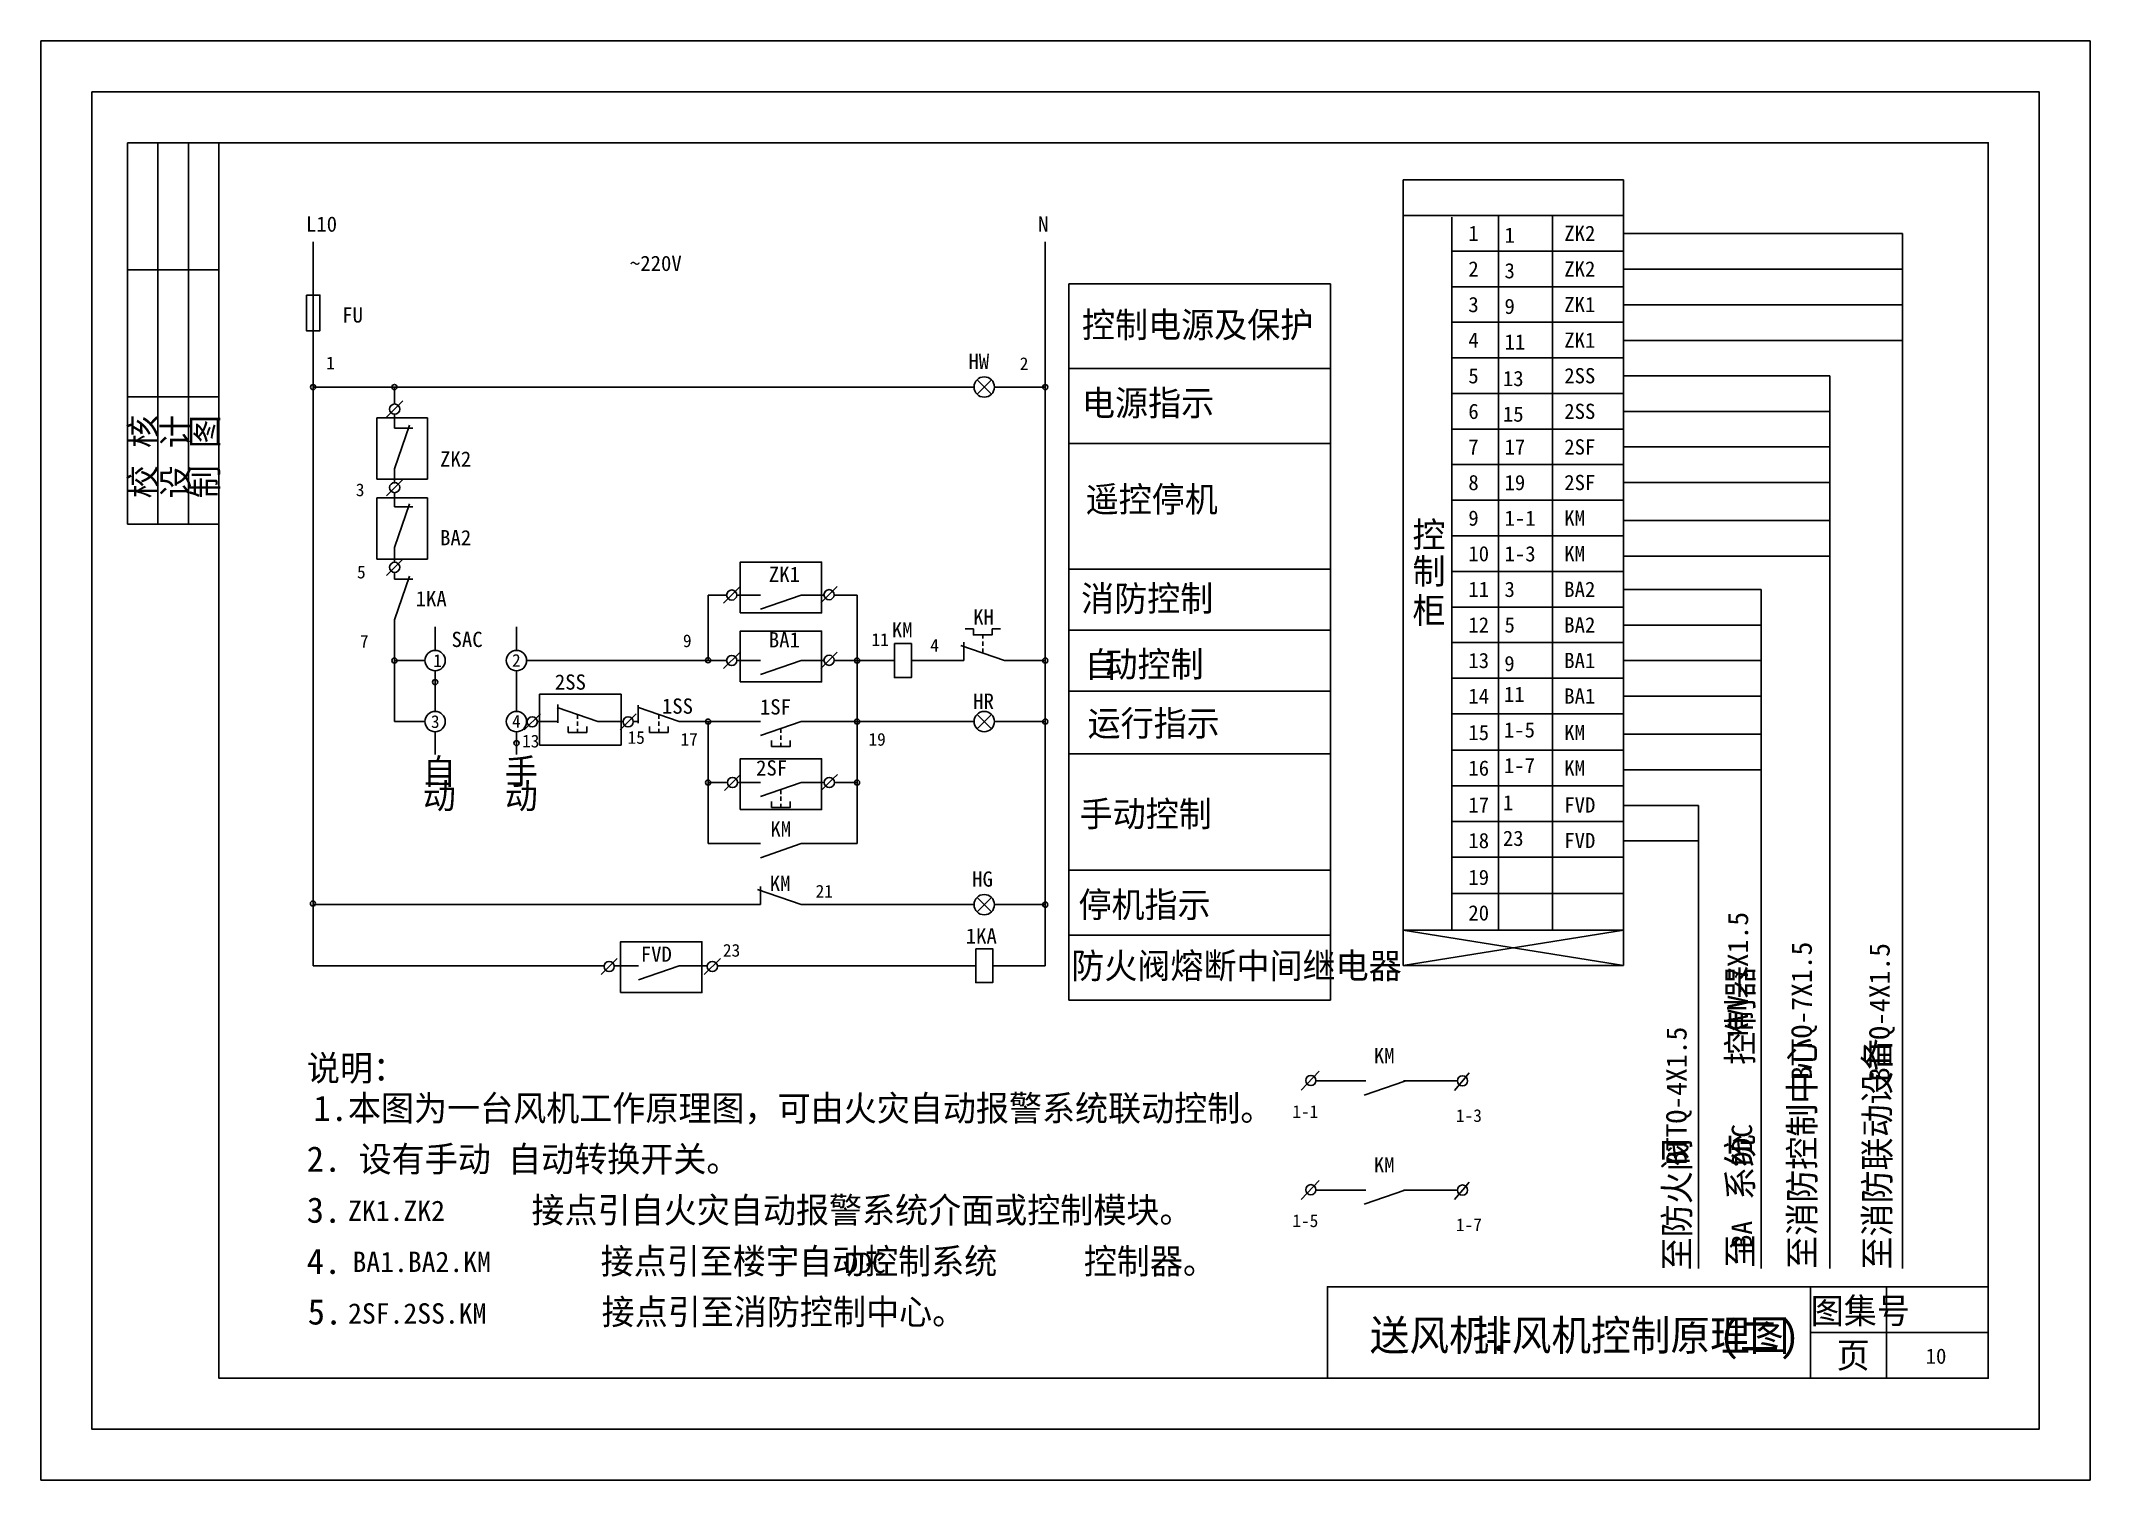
# Model space of a CAD drawing. Header units: metres. Extents: x 574 to 977, y 427 to 710.
import ezdxf

# ---------------------------------------------------------------- set-up
doc = ezdxf.new("R2010")
doc.units = ezdxf.units.M
for name, color, linetype in [('LGT1', 7, 'Continuous'), ('X2', 130, 'Continuous'), ('X4', 60, 'Continuous')]:
    doc.layers.add(name, color=color, linetype=linetype)

msp = doc.modelspace()

# ---------------------------------------------------------------- linework, layer by layer
for p, q in [((591.13, 615.12), (591.13, 690.12)), ((609.13, 690.12), (591.13, 690.12)), ((597.13, 615.12), (597.13, 690.12)), ((603.13, 615.12), (603.13, 690.12)), ((609.13, 665.12), (591.13, 665.12)), ((609.13, 640.12), (591.13, 640.12)), ((609.13, 615.12), (591.13, 615.12)), ((827.13, 465.12), (957.13, 465.12)), ((827.13, 465.12), (827.13, 447.12)), ((922.13, 465.12), (922.13, 447.12)), ((937.13, 465.12), (937.13, 447.12)), ((922.13, 456.12), (957.13, 456.12))]:
    msp.add_line(p, q)
for points in [[(574.13, 710.12), (574.13, 427.12), (977.13, 427.12), (977.13, 710.12)], [(584.13, 700.12), (584.13, 437.12), (967.13, 437.12), (967.13, 700.12)], [(609.13, 690.12), (609.13, 447.12), (957.13, 447.12), (957.13, 690.12)]]:
    msp.add_lwpolyline(points, close=True)
at = {"layer": 'LGT1'}
msp.add_lwpolyline([(827.13, 447.12), (827.13, 465.12), (957.13, 465.12)], dxfattribs=at)
at = {"layer": 'X2'}
for p, q in [((627.65, 670.63), (627.65, 636.22)), ((771.65, 670.63), (771.65, 528.27)), ((627.65, 643.22), (627.65, 528.27)), ((757.65, 642.07), (627.65, 642.07)), ((643.65, 641.45), (643.65, 638.68)), ((771.65, 642.07), (761.65, 642.07)), ((643.65, 636.74), (643.65, 633.97)), ((646.62, 634.56), (643.65, 625.97)), ((643.65, 633.97), (647.25, 633.97)), ((643.65, 625.97), (643.65, 623.07)), ((643.65, 621.28), (643.65, 618.51)), ((646.62, 619.1), (643.65, 610.51)), ((643.65, 618.51), (647.25, 618.51)), ((643.65, 610.51), (643.65, 607.61)), ((643.65, 605.61), (643.65, 604.27)), ((646.62, 604.87), (643.65, 596.27)), ((643.65, 604.27), (647.25, 604.27)), ((705.34, 601.15), (705.34, 588.27)), ((708.98, 601.15), (705.34, 601.15)), ((715.65, 601.15), (710.98, 601.15)), ((715.65, 598.39), (723.65, 601.15)), ((728.12, 601.15), (723.65, 601.15)), ((734.63, 601.15), (730.12, 601.15)), ((734.63, 601.15), (734.63, 552.27)), ((643.65, 596.27), (643.65, 576.27)), ((757.53, 594.5), (755.88, 594.5)), ((762.83, 594.5), (761.18, 594.5)), ((755.06, 591.24), (763.65, 588.27)), ((755.65, 588.27), (755.65, 591.87)), ((649.65, 588.27), (643.65, 588.27)), ((708.98, 588.27), (669.65, 588.27)), ((715.65, 588.27), (710.98, 588.27)), ((715.65, 585.51), (723.65, 588.27)), ((728.12, 588.27), (723.65, 588.27)), ((741.98, 588.27), (730.12, 588.27)), ((755.65, 588.27), (745.32, 588.27)), ((771.65, 588.27), (763.65, 588.27)), ((675.65, 579.03), (683.65, 576.27)), ((675.81, 576.05), (675.81, 579.65)), ((691.6, 575.93), (691.6, 579.53)), ((691.65, 579.03), (699.65, 576.27)), ((649.65, 576.27), (643.65, 576.27)), ((675.65, 576.27), (671.76, 576.27)), ((688.61, 576.27), (683.65, 576.27)), ((691.65, 576.27), (690.61, 576.27)), ((715.65, 576.27), (699.65, 576.27)), ((705.34, 576.27), (705.34, 552.27)), ((715.65, 573.51), (723.65, 576.27)), ((731.65, 576.27), (723.65, 576.27)), ((757.65, 576.27), (731.65, 576.27)), ((771.65, 576.27), (761.65, 576.27)), ((709.14, 564.27), (705.34, 564.27)), ((715.65, 564.27), (711.14, 564.27)), ((715.65, 561.51), (723.65, 564.27)), ((728.18, 564.27), (723.65, 564.27)), ((734.63, 564.27), (730.18, 564.27)), ((715.65, 552.27), (705.34, 552.27)), ((715.65, 549.51), (723.65, 552.27)), ((734.63, 552.27), (723.65, 552.27)), ((715.65, 540.27), (627.65, 540.27)), ((715.06, 543.24), (723.65, 540.27)), ((715.65, 540.27), (715.65, 543.87)), ((757.65, 540.27), (723.65, 540.27)), ((771.65, 540.27), (761.65, 540.27)), ((684.89, 528.27), (627.65, 528.27)), ((691.65, 528.27), (686.86, 528.27)), ((691.65, 525.51), (699.65, 528.27)), ((705.18, 528.27), (699.65, 528.27)), ((757.98, 528.27), (707.16, 528.27)), ((771.65, 528.27), (761.32, 528.27)), ((824.89, 505.6), (834.71, 505.6)), ((834.34, 502.82), (842.34, 505.58)), ((842.09, 505.6), (852.71, 505.6)), ((824.89, 484.13), (834.71, 484.13)), ((834.34, 481.34), (842.34, 484.1)), ((842.09, 484.13), (852.71, 484.13))]:
    msp.add_line(p, q, dxfattribs=at)
for points in [[(626.32, 660.14), (626.32, 653.13), (628.99, 653.13), (628.99, 660.14)], [(741.98, 591.61), (741.98, 584.93), (745.32, 584.93), (745.32, 591.61)], [(757.98, 531.61), (757.98, 524.93), (761.32, 524.93), (761.32, 531.61)]]:
    msp.add_lwpolyline(points, close=True, dxfattribs=at)
for points in [[(761.18, 594.5), (761.18, 593.32), (757.53, 593.32), (757.53, 594.5)], [(677.82, 575.32), (677.82, 574.14), (681.48, 574.14), (681.47, 575.32)], [(693.82, 575.32), (693.82, 574.14), (697.48, 574.14), (697.47, 575.32)], [(717.82, 572.56), (717.82, 571.38), (721.48, 571.38), (721.47, 572.56)], [(717.82, 560.56), (717.82, 559.38), (721.48, 559.38), (721.47, 560.56)]]:
    msp.add_lwpolyline(points, dxfattribs=at)
at = {"layer": 'X4'}
for p, q in [((842.03, 528.3), (842.03, 682.8)), ((842.03, 682.8), (885.4, 682.8)), ((885.4, 528.3), (885.4, 682.8)), ((842.03, 675.8), (885.4, 675.8)), ((851.6, 535.28), (851.6, 675.5)), ((860.78, 535.28), (860.78, 675.8)), ((871.44, 535.28), (871.44, 675.8)), ((885.4, 672.24), (940.28, 672.24)), ((940.28, 672.24), (940.28, 468.69)), ((851.6, 668.8), (885.4, 668.8)), ((885.4, 665.24), (940.28, 665.24)), ((776.26, 662.36), (827.74, 662.36)), ((776.26, 662.36), (776.26, 521.46)), ((827.74, 662.36), (827.74, 521.46)), ((851.6, 661.8), (885.4, 661.8)), ((885.4, 658.24), (940.28, 658.24)), ((851.6, 654.8), (885.4, 654.8)), ((885.4, 651.24), (940.28, 651.24)), ((776.26, 645.73), (827.74, 645.73)), ((851.6, 647.8), (885.4, 647.8)), ((643.65, 642.07), (643.65, 641.08)), ((758.24, 640.66), (761.07, 643.49)), ((761.07, 640.66), (758.24, 643.49)), ((851.6, 640.8), (885.4, 640.8)), ((885.4, 644.26), (925.97, 644.26)), ((925.97, 644.26), (925.97, 468.69)), ((645.28, 639.33), (642.1, 636.14)), ((885.4, 637.26), (925.97, 637.26)), ((650.18, 635.99), (640.18, 635.99)), ((640.18, 635.99), (640.18, 623.92)), ((650.18, 623.92), (650.18, 635.99)), ((851.6, 633.8), (885.4, 633.8)), ((776.26, 630.98), (827.74, 630.98)), ((885.45, 630.3), (925.97, 630.3)), ((851.6, 626.8), (885.4, 626.8)), ((640.18, 623.92), (650.18, 623.92)), ((645.28, 623.87), (642.1, 620.68)), ((885.45, 623.3), (925.97, 623.3)), ((650.18, 620.28), (640.18, 620.28)), ((640.18, 620.28), (640.18, 608.21)), ((650.18, 608.21), (650.18, 620.28)), ((851.6, 619.8), (885.4, 619.8)), ((851.6, 612.8), (885.4, 612.8)), ((885.4, 615.8), (925.97, 615.8)), ((885.4, 608.8), (925.97, 608.8)), ((640.18, 608.21), (650.18, 608.21)), ((645.28, 608.2), (642.1, 605.02)), ((776.26, 606.27), (827.74, 606.27)), ((851.6, 605.8), (885.4, 605.8)), ((711.58, 602.75), (708.39, 599.57)), ((730.71, 602.81), (727.53, 599.63)), ((885.4, 602.24), (912.46, 602.24)), ((912.46, 602.24), (912.46, 468.69)), ((851.6, 598.8), (885.4, 598.8)), ((651.65, 594.88), (651.65, 590.27)), ((667.65, 594.88), (667.65, 590.27)), ((759.35, 592.6), (759.35, 593.32)), ((776.26, 594.27), (827.74, 594.27)), ((885.4, 595.24), (912.46, 595.24)), ((711.58, 589.87), (708.39, 586.68)), ((730.71, 589.93), (727.53, 586.74)), ((759.35, 591.16), (759.35, 592.01)), ((759.35, 589.81), (759.35, 590.67)), ((851.6, 591.8), (885.4, 591.8)), ((651.65, 586.27), (651.65, 578.27)), ((667.65, 586.27), (667.65, 578.27)), ((699.6, 588.27), (694.33, 588.27)), ((851.6, 584.8), (885.4, 584.8)), ((885.4, 588.28), (912.46, 588.28)), ((776.26, 582.27), (827.74, 582.27)), ((885.4, 581.28), (912.46, 581.28)), ((672.35, 577.81), (669.16, 574.62)), ((679.65, 577.65), (679.65, 576.79)), ((679.65, 576.3), (679.65, 575.45)), ((691.2, 577.81), (688.02, 574.62)), ((695.65, 577.65), (695.65, 576.79)), ((695.65, 576.3), (695.65, 575.45)), ((758.24, 574.86), (761.07, 577.68)), ((761.07, 574.86), (758.24, 577.68)), ((851.6, 577.8), (885.4, 577.8)), ((651.65, 574.27), (651.65, 569.8)), ((667.65, 574.27), (667.65, 569.8)), ((669.76, 576.27), (669.65, 576.27)), ((679.65, 574.86), (679.65, 574.14)), ((695.65, 574.86), (695.65, 574.14)), ((719.65, 574.89), (719.65, 574.03)), ((719.65, 573.54), (719.65, 572.69)), ((885.4, 573.78), (912.46, 573.78)), ((719.65, 572.1), (719.65, 571.38)), ((776.26, 569.91), (827.74, 569.91)), ((851.6, 570.64), (885.4, 570.64)), ((710.85, 564.99), (708.55, 562.69)), ((711.73, 565.87), (710.85, 564.99)), ((729.88, 564.99), (727.59, 562.69)), ((730.77, 565.87), (729.88, 564.99)), ((885.4, 566.78), (912.46, 566.78)), ((719.65, 562.89), (719.65, 562.03)), ((719.65, 561.54), (719.65, 560.69)), ((851.6, 563.64), (885.4, 563.64)), ((719.65, 560.1), (719.65, 559.38)), ((851.6, 556.64), (885.4, 556.64)), ((885.4, 559.8), (900.1, 559.8)), ((900.1, 559.8), (900.1, 468.69)), ((885.4, 552.8), (900.1, 552.8)), ((851.6, 549.64), (885.4, 549.64)), ((776.26, 547.07), (827.74, 547.07)), ((758.24, 538.86), (761.07, 541.68)), ((761.07, 538.86), (758.24, 541.68)), ((851.6, 542.44), (885.4, 542.44)), ((776.26, 534.27), (827.74, 534.27)), ((842.03, 535.28), (885.4, 535.28)), ((842.03, 528.3), (885.4, 535.28)), ((842.03, 535.28), (885.4, 528.3)), ((687.47, 529.69), (684.28, 526.51)), ((699.65, 528.27), (705.18, 528.27)), ((707.76, 529.69), (704.58, 526.51)), ((707.16, 528.27), (717.93, 528.27)), ((842.03, 528.3), (885.4, 528.3)), ((776.26, 521.46), (827.74, 521.46)), ((825.53, 507.52), (821.99, 503.76)), ((854.58, 506.6), (852.16, 503.75)), ((855.04, 507.18), (854.36, 506.38)), ((825.53, 486.04), (821.99, 482.28)), ((854.58, 485.12), (852.16, 482.27)), ((855.04, 485.7), (854.36, 484.9))]:
    msp.add_line(p, q, dxfattribs=at)
for points in [[(627.15, 642.07, 1), (628.15, 642.07, 1)], [(643.15, 642.07, 1), (644.15, 642.07, 1)], [(771.15, 642.07, 1), (772.15, 642.07, 1)], [(643.15, 588.27, 1), (644.15, 588.27, 1)], [(704.84, 588.33, 1), (705.84, 588.33, 1)], [(734.13, 588.27, 1), (735.13, 588.27, 1)], [(771.15, 588.27, 1), (772.15, 588.27, 1)], [(651.15, 584.04, 1), (652.15, 584.04, 1)], [(704.84, 576.27, 1), (705.84, 576.27, 1)], [(734.13, 576.27, 1), (735.13, 576.27, 1)], [(771.15, 576.27, 1), (772.15, 576.27, 1)], [(667.15, 572.04, 1), (668.15, 572.04, 1)], [(704.84, 564.27, 1), (705.84, 564.27, 1)], [(734.13, 564.27, 1), (735.13, 564.27, 1)], [(627.12, 540.49, 1), (628.12, 540.49, 1)], [(771.15, 540.27, 1), (772.15, 540.27, 1)]]:
    msp.add_lwpolyline(points, format="xyb", close=True, dxfattribs=at)
for points in [[(711.65, 597.63), (727.65, 597.63), (727.65, 607.63), (711.65, 607.63)], [(711.65, 584.08), (727.65, 584.08), (727.65, 594.08), (711.65, 594.08)], [(672.21, 571.64), (688.21, 571.64), (688.21, 581.64), (672.21, 581.64)], [(711.65, 558.97), (727.65, 558.97), (727.65, 568.97), (711.65, 568.97)], [(688.13, 522.97), (704.13, 522.97), (704.13, 532.97), (688.13, 532.97)]]:
    msp.add_lwpolyline(points, close=True, dxfattribs=at)
for centre, radius in [((759.65, 642.07), 2), ((643.69, 637.73), 1), ((643.69, 622.28), 1), ((643.69, 606.61), 1), ((709.98, 601.16), 1), ((729.12, 601.22), 1), ((651.65, 588.27), 2), ((667.65, 588.27), 2), ((709.98, 588.28), 1), ((729.12, 588.33), 1), ((651.65, 576.27), 2), ((667.65, 576.27), 2), ((670.76, 576.21), 1), ((689.61, 576.21), 1), ((759.65, 576.27), 2), ((710.14, 564.28), 1), ((729.18, 564.28), 1), ((759.65, 540.27), 2), ((685.87, 528.1), 1), ((706.17, 528.1), 1), ((823.89, 505.69), 1), ((853.71, 505.62), 1), ((823.89, 484.21), 1), ((853.71, 484.14), 1)]:
    msp.add_circle(centre, radius, dxfattribs=at)

# ---------------------------------------------------------------- texts
for s, p in [('校 核', (596.68, 620.17)), ('设 计', (603.12, 620.17)), ('制 图', (608.89, 620.17))]:
    msp.add_text(s, height=5, rotation=90).set_placement(p)
for s, p in [('图集号', (922.19, 457.91)), ('页', (927.3, 449.16))]:
    msp.add_text(s, height=5).set_placement(p)
for s, height, p in [('L10', 3, (626.24, 672.61)), ('N', 3, (770.24, 672.61)), ('1', 3, (854.86, 670.79)), ('1', 3, (861.97, 670.44)), ('ZK2', 3, (873.72, 670.79)), ('~220V', 3, (689.95, 664.89)), ('2', 3, (854.86, 663.79)), ('3', 3, (861.97, 663.44)), ('ZK2', 3, (873.72, 663.79)), ('FU', 3, (633.37, 654.74)), ('控制电源及保护', 5, (778.87, 651.8)), ('3', 3, (854.86, 656.79)), ('9', 3, (861.97, 656.44)), ('ZK1', 3, (873.72, 656.79)), ('4', 3, (854.86, 649.79)), ('11', 3, (861.97, 649.44)), ('ZK1', 3, (873.72, 649.79)), ('1', 2.5, (630.22, 645.56)), ('HW', 3, (756.53, 645.61)), ('2', 2.5, (766.63, 645.41)), ('5', 3, (854.86, 642.79)), ('13', 3, (861.65, 642.25)), ('2SS', 3, (873.72, 642.79)), ('电源指示', 5, (778.87, 636.43)), ('6', 3, (854.86, 635.79)), ('15', 3, (861.65, 635.25)), ('2SS', 3, (873.72, 635.79)), ('ZK2', 3, (652.62, 626.4)), ('7', 3, (854.86, 628.79)), ('17', 3, (861.97, 628.78)), ('2SF', 3, (873.72, 628.79)), ('8', 3, (854.86, 621.79)), ('19', 3, (861.97, 621.78)), ('2SF', 3, (873.72, 621.79)), ('3', 2.5, (636.05, 620.6)), ('遥控停机', 5, (779.59, 617.49)), ('9', 3, (854.86, 614.79)), ('1-1', 3, (861.97, 614.78)), ('KM', 3, (873.72, 614.79)), ('BA2', 3, (652.62, 610.94)), ('控', 5, (843.88, 610.54)), ('制', 5, (843.88, 603.34)), ('10', 3, (854.86, 607.79)), ('1-3', 3, (861.97, 607.78)), ('KM', 3, (873.72, 607.79)), ('5', 2.5, (636.29, 604.43)), ('ZK1', 3, (717.28, 603.74)), ('1KA', 3, (647.81, 598.94)), ('消防控制', 5, (778.7, 597.99)), ('柜', 5, (843.88, 595.62)), ('11', 3, (854.86, 600.79)), ('3', 3, (861.97, 600.78)), ('BA2', 3, (873.72, 600.79)), ('KH', 3, (757.47, 595.33)), ('12', 3, (854.86, 593.79)), ('5', 3, (861.97, 593.78)), ('BA2', 3, (873.72, 593.79)), ('7', 2.5, (636.87, 590.81)), ('SAC', 3, (654.87, 590.94)), ('9', 2.5, (700.39, 590.91)), ('BA1', 3, (717.28, 590.86)), ('11', 2.5, (737.47, 591.15)), ('KM', 3, (741.47, 592.81)), ('4', 2.5, (749.02, 590)), ('1', 2.5, (651.27, 587.02)), ('2', 2.5, (666.77, 587.05)), ('自', 5, (779.42, 584.99)), ('动控制', 5, (783.3, 585.06)), ('13', 3, (854.86, 586.79)), ('9', 3, (861.93, 586.19)), ('BA1', 3, (873.72, 586.79)), ('2SS', 3, (675.19, 582.55)), ('1SS', 3, (696.25, 577.82)), ('1SF', 3, (715.52, 577.66)), ('HR', 3, (757.47, 578.78)), ('14', 3, (854.86, 579.79)), ('11', 3, (861.85, 580.14)), ('BA1', 3, (873.72, 579.79)), ('3', 2.5, (650.82, 575.02)), ('4', 2.5, (666.77, 575.05)), ('运行指示', 5, (779.97, 573.44)), ('13', 2.5, (668.75, 571.19)), ('15', 2.5, (689.5, 571.9)), ('17', 2.5, (699.91, 571.53)), ('19', 2.5, (736.88, 571.53)), ('15', 3, (854.86, 572.63)), ('1-5', 3, (861.85, 573.14)), ('KM', 3, (873.72, 572.63)), ('自', 5, (649.23, 563.95)), ('手', 5, (665.36, 563.95)), ('2SF', 3, (714.77, 565.66)), ('16', 3, (854.86, 565.63)), ('1-7', 3, (861.85, 566.14)), ('KM', 3, (873.72, 565.63)), ('动', 5, (649.23, 559.14)), ('动', 5, (665.36, 559.14)), ('手动控制', 5, (778.41, 555.62)), ('17', 3, (854.86, 558.38)), ('1', 3, (861.65, 558.82)), ('FVD', 3, (873.72, 558.38)), ('KM', 3, (717.59, 553.66)), ('18', 3, (854.86, 551.38)), ('23', 3, (861.65, 551.82)), ('FVD', 3, (873.72, 551.38)), ('KM', 3, (717.47, 542.94)), ('21', 2.5, (726.49, 541.67)), ('HG', 3, (757.27, 543.81)), ('19', 3, (854.86, 544.15)), ('停机指示', 5, (778.18, 537.76)), ('20', 3, (854.86, 537.15)), ('FVD', 3, (692.09, 529.03)), ('23', 2.5, (708.25, 530.04)), ('1KA', 3, (756.01, 532.6)), ('防火阀熔断中间继电器', 5, (776.76, 525.76)), ('KM', 3, (836.27, 509.09)), ('说明：', 5, (626.42, 505.63)), ('1.本图为一台风机工作原理图，可由火灾自动报警系统联动控制。', 5, (627.7, 497.74)), ('1-1', 2.5, (820.25, 498.34)), ('1-3', 2.5, (852.42, 497.54)), ('2. 设有手动 自动转换开关。', 5, (626.39, 487.74)), ('KM', 3, (836.27, 487.61)), ('3.           接点引自火灾自动报警系统介面或控制模块。', 5, (626.39, 477.71)), ('ZK1.ZK2', 4, (634.53, 478.08)), ('1-5', 2.5, (820.25, 476.86)), ('1-7', 2.5, (852.42, 476.06)), ('4.               接点引至楼宇自动控制系统     控制器。', 5, (626.39, 467.66)), (' BA1.BA2.KM ', 4, (632.68, 468.03)), ('DDC', 4, (732.13, 467.84)), ('5.               接点引至消防控制中心。', 5, (626.58, 457.7)), ('2SF.2SS.KM', 4, (634.53, 457.88)), ('送风机.', 6, (835.47, 452.58)), ('排风机控制原理图', 6, (855.6, 452.58)), ('(二)', 6, (904.14, 452.43)), ('10', 3, (944.8, 449.98))]:
    msp.add_text(s, height=height, dxfattribs=at).set_placement(p)
for s, height, p in [('KVV-7X1.5', 4, (909.89, 514.36)), ('BTTQ-7X1.5', 4, (922.42, 505.79)), ('BTTQ-4X1.5', 4, (937.73, 505.52)), ('至  系统    控制器 ', 5, (910.83, 468.88)), ('BTTQ-4X1.5', 4, (897.79, 489.06)), ('至消防控制中心 ', 5, (923, 468.63)), ('至消防联动设备', 5, (937.75, 468.5)), ('BA    DDC', 4, (910.66, 472.65)), ('至防火阀 ', 5, (898.37, 468.34))]:
    msp.add_text(s, height=height, rotation=90, dxfattribs=at).set_placement(p)

doc.saveas('drawing.dxf')
